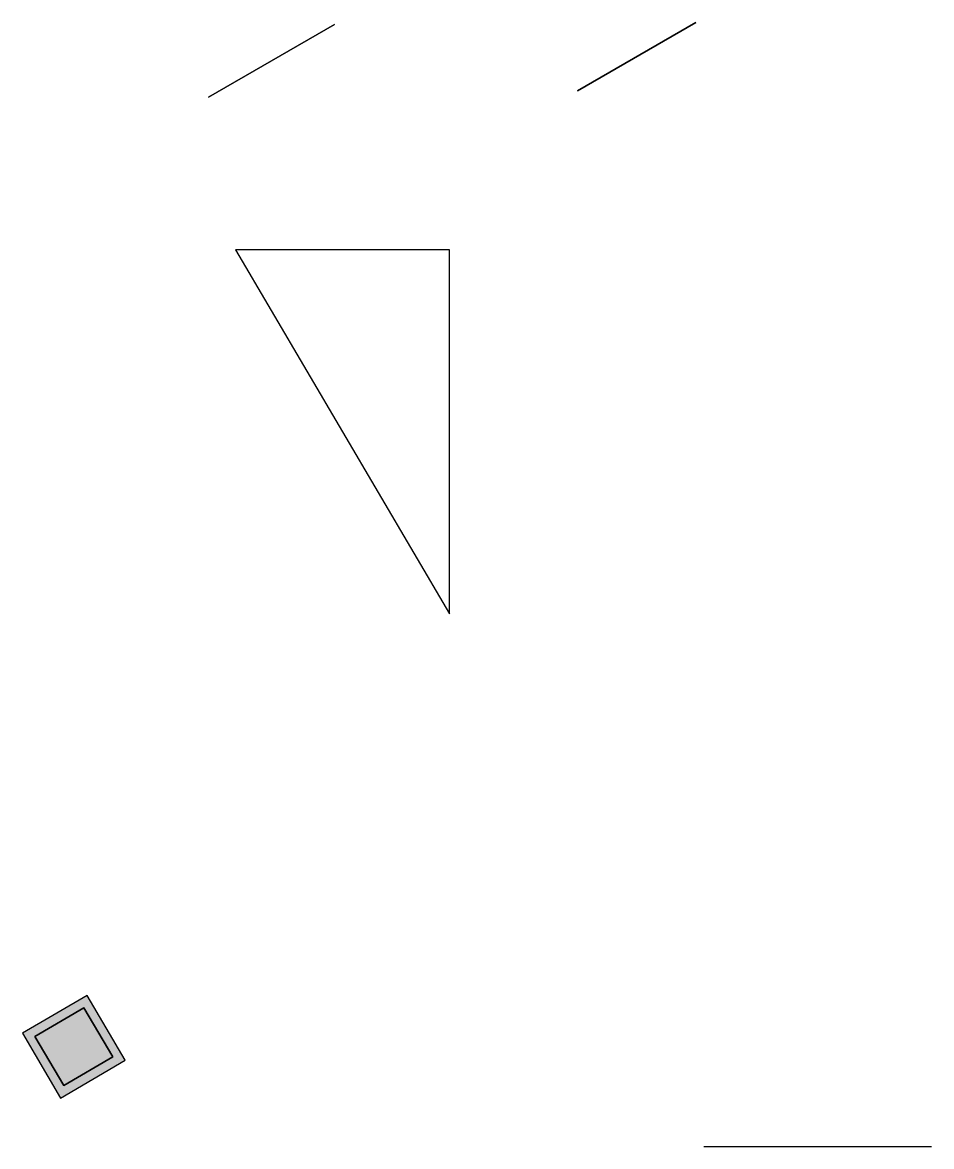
# Model space of a CAD drawing. Header units: millimetres. Extents: x 44 to 243, y 43 to 290.
import ezdxf

# ---------------------------------------------------------------- set-up
doc = ezdxf.new("R2010")
doc.units = ezdxf.units.MM
doc.header["$MEASUREMENT"] = 0

msp = doc.modelspace()

# ---------------------------------------------------------------- hatches: boundary and pattern name
h = msp.add_hatch(color=256)
h.dxf.hatch_style = 1
h.paths.add_polyline_path([(57.74, 76.25), (43.51, 67.91), (51.85, 53.67), (66.08, 62.02)])
h.paths.add_polyline_path([(46.23, 67.19), (57.01, 73.52), (63.34, 62.74), (52.56, 56.41)], flags=16)
h = msp.add_hatch(color=256)
h.dxf.hatch_style = 1
h.paths.add_polyline_path([(57.01, 73.52), (46.23, 67.19), (52.56, 56.41), (63.34, 62.74)])

# ---------------------------------------------------------------- linework, layer by layer
msp.add_line((193.15, 43.03), (243.15, 43.03))
at = {"extrusion": (-0.5, 0.866025, -1.83697e-16), "elevation": 194.75}
msp.add_lwpolyline([(-209.81, -13.5), (-241.81, -13.5), (-241.81, 13.5), (-209.81, 13.5), (-209.81, -13.5)], dxfattribs=at)
at = {"extrusion": (0.5, -0.866025, -1.83697e-16), "elevation": -155.45}
msp.add_lwpolyline([(310.77, -12.5), (280.77, -12.5), (280.77, 12.5), (310.77, 12.5), (310.77, -12.5)], dxfattribs=at)
msp.add_lwpolyline([(137.27, 160.08), (137.27, 240.08), (90.27, 240.08), (137.27, 160.08)])
at = {"elevation": 27}
for points in [[(51.85, 53.67), (66.08, 62.02), (57.74, 76.25), (43.51, 67.91)], [(63.34, 62.74), (52.56, 56.41), (46.23, 67.19), (57.01, 73.52)]]:
    msp.add_lwpolyline(points, close=True, dxfattribs=at)
for points in [[(57.74, 76.25), (43.51, 67.91), (51.85, 53.67), (66.08, 62.02), (57.74, 76.25)], [(57.74, 76.25), (43.51, 67.91), (51.85, 53.67), (66.08, 62.02), (57.74, 76.25)], [(57.74, 76.25), (43.51, 67.91), (51.85, 53.67), (66.08, 62.02), (57.74, 76.25)], [(46.23, 67.19), (57.01, 73.52), (63.34, 62.74), (52.56, 56.41), (46.23, 67.19)], [(46.23, 67.19), (57.01, 73.52), (63.34, 62.74), (52.56, 56.41), (46.23, 67.19)], [(57.01, 73.52), (46.23, 67.19), (52.56, 56.41), (63.34, 62.74), (57.01, 73.52)], [(46.23, 67.19), (57.01, 73.52), (63.34, 62.74), (52.56, 56.41), (46.23, 67.19)]]:
    msp.add_lwpolyline(points, close=True)

doc.saveas('drawing.dxf')
